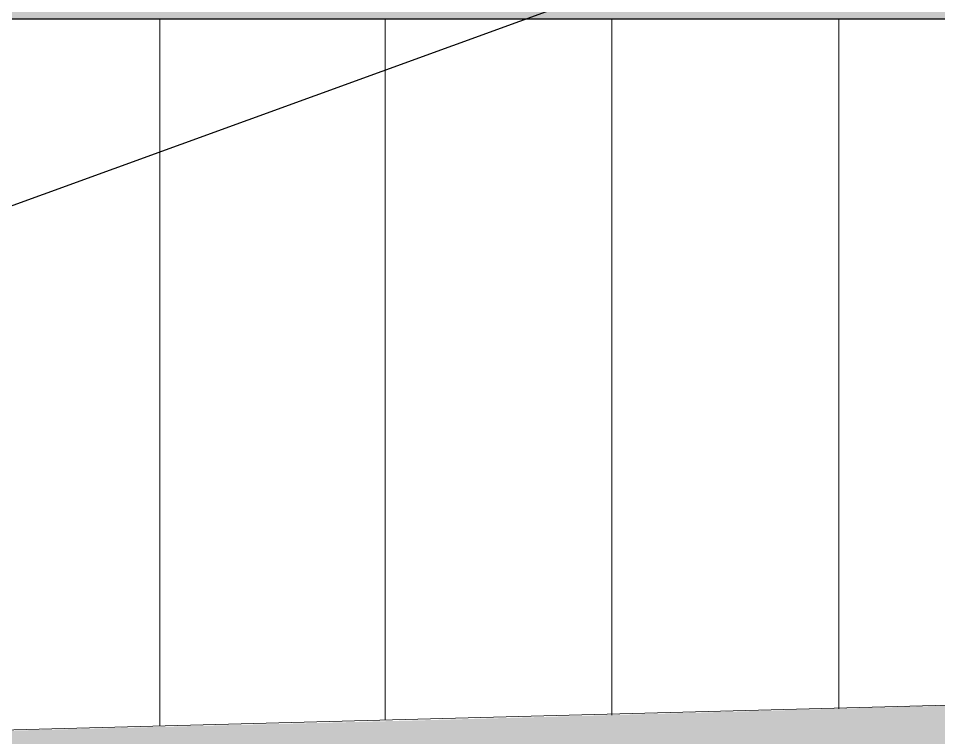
# Model space of a CAD drawing. Header units: millimetres. Extents: x -11345 to 411485, y -9810 to 73012.
# Drawn here: x 125128 to 127566, y 14947 to 16854 of the extents above; entities that cross this region are included whole.
import ezdxf

# ---------------------------------------------------------------- set-up
doc = ezdxf.new("R2010")
doc.units = ezdxf.units.MM
doc.layers.add('PDF _Антураж', color=7, linetype='Continuous', true_color=0xb7c0ca)
doc.layers.add('PDF _Обобщенные модели', color=7, linetype='Continuous', true_color=0xb5bcbf)
doc.layers.add('PDF _Крыша штриховка', color=7, linetype='Continuous')
doc.layers.add('PDF _Линии', color=7, linetype='Continuous')

msp = doc.modelspace()

# ---------------------------------------------------------------- hatches: boundary and pattern name
at = {"layer": 'PDF _Антураж', "transparency": 33554687}
h = msp.add_hatch(color=256, dxfattribs=at)
h.paths.add_polyline_path([(128355.68049, 14994.02259), (128359.9131, 15053.27907), (126239.37747, 14994.02259), (122544.31239, 14900.90526), (120610.01142, 14850.11398), (119865.07276, 14828.95095), (119810.04888, 14790.8575), (120047.07482, 14790.8575), (124753.73275, 14828.95095), (127255.20292, 14850.11398), (127255.20292, 14900.90526), (127276.36595, 14900.90526), (127276.36595, 14799.32271), (127255.20292, 14799.32271), (127255.20292, 14812.02053), (127225.57468, 14812.02053), (127217.10947, 14803.55532), (127217.10947, 14549.59895), (127255.20292, 14549.59895), (127255.20292, 14600.39023), (127276.36595, 14600.39023), (127276.36595, 14498.80768), (127255.20292, 14498.80768), (127255.20292, 14511.5055), (127217.10947, 14511.5055), (127217.10947, 14278.71217), (127221.34207, 14278.71217), (127284.83116, 14316.80562), (127284.83116, 14376.06211), (127259.43553, 14376.06211), (127284.83116, 14380.29471), (127280.59856, 14384.52732), (127280.59856, 14388.75992), (127284.83116, 14388.75992), (127416.04195, 14460.71423), (127267.90074, 14464.94683), (127267.90074, 14481.87726), (127449.9028, 14481.87726), (127475.29844, 14498.80768), (127564.18316, 14549.59895), (127564.18316, 14761.22926), (127267.90074, 14765.46186), (127267.90074, 14782.39229), (127978.97856, 14782.39229), (127995.90898, 14790.8575), (128008.6068, 14799.32271), (128186.37625, 14900.90526)])
h.paths.add_polyline_path([(124148.47008, 14803.55532), (123919.90935, 14803.55532), (122959.10778, 14795.09011), (122959.10778, 14515.73811), (123970.70063, 14524.20332), (124148.47008, 14524.20332)])
at = {"layer": 'PDF _Обобщенные модели', "true_color": 0xb7c0ca, "transparency": 33554559}
h = msp.add_hatch(color=9, dxfattribs=at)
h.paths.add_polyline_path([(129574.67104, 16852.13665), (129574.67104, 16911.39313), (126561.05553, 16907.16052), (126561.05553, 16911.39313), (126527.19468, 16907.16052), (126527.19468, 16911.39313), (123166.50548, 16907.16052), (123149.57505, 16894.46271), (123141.10984, 16894.46271), (123103.01639, 16864.83446), (123077.62075, 16864.83446), (123056.45772, 16869.06707), (123001.43384, 16877.53228), (123001.43384, 16852.13665)])
h.paths.add_polyline_path([(126561.05553, 16894.46271), (126556.82292, 16894.46271), (126556.82292, 16907.16052)], flags=0)

# ---------------------------------------------------------------- linework, layer by layer
at = {"layer": 'PDF _Антураж', "color": 7, "lineweight": 18}
msp.add_lwpolyline([(128355.68049, 14994.02259), (128359.9131, 15053.27907), (119865.07276, 14828.95095)], dxfattribs=at)
at = {"layer": 'PDF _Крыша штриховка', "lineweight": 9}
for points in [[(125502.90402, 14977.09217), (125502.90402, 16852.13665)], [(126099.70147, 14994.02259), (126099.70147, 16852.13665)], [(126700.73153, 15006.72041), (126700.73153, 16852.13665)], [(127301.76159, 15023.65083), (127301.76159, 16852.13665)]]:
    msp.add_lwpolyline(points, dxfattribs=at)
at = {"layer": 'PDF _Линии', "lineweight": 30, "ltscale": 77.848323}
msp.add_lwpolyline([(131690.97406, 16911.39313), (126633.00983, 16911.39313), (118379.42804, 13910.47544), (127428.73977, 13910.47544)], dxfattribs=at)
at = {"layer": 'PDF _Линии', "lineweight": 30, "ltscale": 65.741406}
msp.add_lwpolyline([(131767.16097, 16852.13665), (123001.43384, 16852.13665)], dxfattribs=at)

doc.saveas('drawing.dxf')
